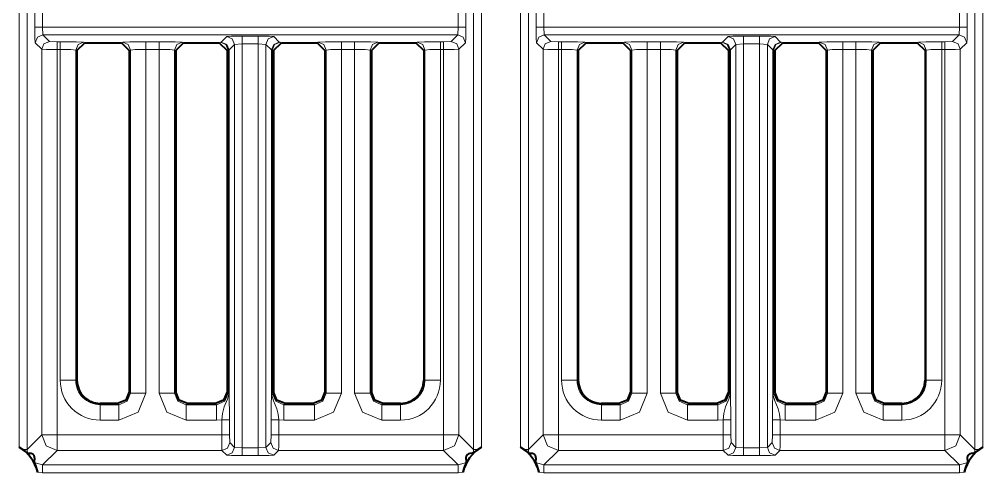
# Model space of a CAD drawing. Header units: millimetres. Extents: x 0 to 2941, y -405 to 1422.
# Drawn here: x 879.3 to 941.4, y 1053.7 to 1082.9 of the extents above; entities that cross this region are included whole.
import ezdxf

# ---------------------------------------------------------------- set-up
doc = ezdxf.new("R2010")
doc.units = ezdxf.units.MM
doc.layers.add('FINE', color=9, linetype='Continuous')
doc.layers.add('OUTLINE', color=7, linetype='Continuous')

msp = doc.modelspace()

# ---------------------------------------------------------------- linework, layer by layer
at = {"layer": 'FINE', "lineweight": 9}
for p, q in [((879.28, 1109.928), (879.28, 1055.348)), ((908.554, 1109.928), (908.554, 1055.203)), ((909.053, 1055.348), (909.053, 1109.928)), ((911.58, 1109.928), (911.58, 1055.348)), ((940.854, 1109.928), (940.854, 1055.203)), ((941.354, 1055.348), (941.354, 1109.928)), ((880.278, 1083.453), (880.278, 1082.427)), ((907.556, 1083.453), (907.556, 1082.427)), ((908.055, 1082.427), (908.055, 1083.453)), ((912.578, 1083.453), (912.578, 1082.427)), ((940.355, 1082.427), (940.355, 1083.453)), ((907.556, 1082.427), (880.778, 1082.427)), ((880.803, 1081.928), (880.778, 1082.427)), ((907.556, 1082.427), (907.53, 1081.928)), ((939.856, 1082.427), (913.078, 1082.427)), ((913.103, 1081.928), (913.078, 1082.427)), ((939.856, 1082.427), (939.83, 1081.928)), ((881.223, 1081.508), (880.803, 1081.928)), ((880.803, 1081.928), (907.53, 1081.928)), ((881.723, 1081.495), (881.223, 1081.508)), ((881.919, 1081.495), (881.723, 1081.495)), ((883.498, 1081.417), (883.416, 1081.458)), ((885.946, 1081.458), (885.864, 1081.417)), ((888.284, 1081.495), (887.444, 1081.495)), ((889.864, 1081.417), (889.781, 1081.458)), ((892.246, 1081.458), (892.164, 1081.417)), ((892.294, 1081.466), (892.246, 1081.458)), ((892.651, 1081.823), (892.294, 1081.466)), ((893.151, 1081.323), (893.651, 1081.349)), ((894.677, 1081.849), (893.651, 1081.849)), ((893.651, 1055.306), (893.651, 1081.349)), ((893.651, 1081.349), (894.677, 1081.349)), ((894.677, 1081.349), (894.677, 1055.306)), ((894.677, 1081.349), (895.176, 1081.323)), ((896.033, 1081.466), (895.676, 1081.823)), ((896.082, 1081.458), (896.033, 1081.466)), ((896.164, 1081.417), (896.082, 1081.458)), ((898.546, 1081.458), (898.463, 1081.417)), ((902.464, 1081.417), (902.381, 1081.458)), ((904.917, 1081.458), (904.835, 1081.417)), ((906.61, 1081.495), (906.415, 1081.495)), ((907.11, 1081.508), (906.61, 1081.495)), ((907.53, 1081.928), (907.11, 1081.508)), ((907.61, 1081.008), (908.03, 1081.428)), ((912.603, 1081.428), (913.023, 1081.008)), ((913.103, 1081.928), (939.83, 1081.928)), ((913.523, 1081.508), (913.103, 1081.928)), ((914.023, 1081.495), (913.523, 1081.508)), ((914.219, 1081.495), (914.023, 1081.495)), ((915.799, 1081.417), (915.717, 1081.458)), ((918.246, 1081.458), (918.164, 1081.417)), ((920.584, 1081.495), (919.743, 1081.495)), ((922.163, 1081.417), (922.082, 1081.458)), ((924.546, 1081.458), (924.464, 1081.417)), ((924.594, 1081.466), (924.546, 1081.458)), ((924.951, 1081.823), (924.594, 1081.466)), ((925.451, 1081.323), (925.951, 1081.349)), ((926.977, 1081.849), (925.951, 1081.849)), ((925.951, 1055.306), (925.951, 1081.349)), ((925.951, 1081.349), (926.977, 1081.349)), ((926.977, 1081.349), (926.977, 1055.306)), ((926.977, 1081.349), (927.476, 1081.323)), ((928.333, 1081.466), (927.976, 1081.823)), ((930.846, 1081.458), (930.764, 1081.417)), ((934.763, 1081.417), (934.681, 1081.458)), ((937.217, 1081.458), (937.135, 1081.417)), ((938.91, 1081.495), (938.715, 1081.495)), ((939.41, 1081.508), (938.91, 1081.495)), ((939.83, 1081.928), (939.41, 1081.508)), ((881.723, 1080.995), (881.919, 1080.995)), ((881.723, 1056.147), (881.723, 1080.995)), ((881.919, 1080.995), (881.919, 1059.672)), ((887.444, 1058.84), (887.444, 1080.995)), ((887.444, 1080.995), (888.284, 1080.995)), ((888.284, 1080.995), (888.284, 1058.84)), ((889.282, 1058.84), (889.282, 1080.958)), ((889.282, 1080.958), (889.364, 1080.917)), ((892.664, 1080.917), (892.745, 1080.958)), ((892.745, 1080.958), (892.777, 1080.966)), ((892.745, 1080.958), (892.745, 1058.84)), ((892.794, 1080.966), (893.151, 1081.323)), ((892.794, 1058.84), (892.794, 1080.966)), ((893.151, 1081.323), (893.151, 1055.331)), ((895.176, 1055.331), (895.176, 1081.323)), ((895.176, 1081.323), (895.533, 1080.966)), ((895.533, 1080.966), (895.533, 1058.84)), ((895.55, 1058.84), (895.55, 1080.966)), ((895.55, 1080.966), (895.582, 1080.958)), ((895.582, 1080.958), (895.664, 1080.917)), ((895.582, 1058.84), (895.582, 1080.958)), ((898.964, 1080.917), (899.045, 1080.958)), ((899.045, 1080.958), (899.045, 1058.84)), ((900.043, 1080.995), (900.884, 1080.995)), ((900.043, 1058.84), (900.043, 1080.995)), ((900.884, 1080.995), (900.884, 1058.84)), ((901.882, 1058.84), (901.882, 1080.958)), ((901.882, 1080.958), (901.964, 1080.917)), ((906.415, 1080.995), (906.61, 1080.995)), ((906.415, 1059.672), (906.415, 1080.995)), ((906.61, 1080.995), (906.61, 1056.147)), ((907.61, 1056.147), (907.61, 1081.008)), ((913.023, 1081.008), (913.023, 1056.147)), ((914.219, 1080.995), (914.219, 1059.672)), ((915.217, 1059.672), (915.217, 1080.958)), ((915.217, 1080.958), (915.299, 1080.917)), ((918.664, 1080.917), (918.745, 1080.958)), ((918.745, 1080.958), (918.745, 1058.84)), ((919.743, 1058.84), (919.743, 1080.995)), ((919.743, 1080.995), (920.584, 1080.995)), ((920.584, 1080.995), (920.584, 1058.84)), ((921.582, 1080.958), (921.664, 1080.917)), ((924.964, 1080.917), (925.045, 1080.958)), ((925.045, 1080.958), (925.077, 1080.966)), ((925.045, 1080.958), (925.045, 1058.84)), ((925.077, 1080.966), (925.077, 1058.84)), ((925.094, 1080.966), (925.451, 1081.323)), ((925.094, 1058.84), (925.094, 1080.966)), ((925.451, 1081.323), (925.451, 1055.331)), ((927.476, 1081.323), (927.833, 1080.966)), ((927.833, 1080.966), (927.833, 1058.84)), ((927.85, 1058.84), (927.85, 1080.966)), ((927.85, 1080.966), (927.882, 1080.958)), ((927.882, 1080.958), (927.964, 1080.917)), ((927.882, 1058.84), (927.882, 1080.958)), ((932.344, 1058.84), (932.344, 1080.995)), ((932.344, 1080.995), (933.184, 1080.995)), ((933.184, 1080.995), (933.184, 1058.84)), ((934.182, 1058.84), (934.182, 1080.958)), ((934.182, 1080.958), (934.264, 1080.917)), ((937.635, 1080.917), (937.716, 1080.958)), ((937.716, 1080.958), (937.716, 1059.672)), ((905.416, 1059.672), (905.335, 1059.672)), ((915.299, 1059.672), (915.217, 1059.672)), ((937.716, 1059.672), (937.635, 1059.672)), ((886.445, 1058.84), (886.364, 1058.921)), ((889.364, 1058.921), (889.282, 1058.84)), ((892.745, 1058.84), (892.664, 1058.921)), ((895.664, 1058.921), (895.582, 1058.84)), ((899.045, 1058.84), (898.964, 1058.921)), ((901.964, 1058.921), (901.882, 1058.84)), ((918.745, 1058.84), (918.664, 1058.921)), ((925.045, 1058.84), (924.964, 1058.921)), ((927.964, 1058.921), (927.882, 1058.84)), ((931.345, 1058.84), (931.264, 1058.921)), ((934.264, 1058.921), (934.182, 1058.84)), ((884.499, 1058.091), (884.499, 1058.172)), ((885.696, 1058.091), (884.499, 1058.091)), ((885.615, 1058.172), (885.696, 1058.091)), ((902.631, 1058.091), (902.712, 1058.172)), ((917.915, 1058.172), (917.996, 1058.091)), ((922.331, 1058.091), (922.413, 1058.172)), ((924.296, 1058.091), (922.331, 1058.091)), ((924.215, 1058.172), (924.296, 1058.091)), ((928.631, 1058.091), (928.713, 1058.172)), ((934.931, 1058.091), (935.013, 1058.172)), ((936.135, 1058.091), (934.931, 1058.091)), ((936.135, 1058.172), (936.135, 1058.091)), ((891.996, 1057.092), (892.323, 1057.123)), ((892.323, 1057.123), (892.323, 1056.147)), ((892.823, 1056.147), (892.823, 1057.123)), ((895.504, 1057.123), (895.504, 1056.147)), ((896.004, 1056.147), (896.004, 1057.123)), ((896.004, 1057.123), (896.331, 1057.092)), ((924.296, 1057.092), (924.623, 1057.123)), ((924.623, 1057.123), (924.623, 1056.147)), ((925.123, 1056.147), (925.123, 1057.123)), ((927.804, 1057.123), (927.804, 1056.147)), ((928.304, 1056.147), (928.304, 1057.123)), ((928.304, 1057.123), (928.631, 1057.092)), ((884.499, 1057.092), (885.696, 1057.092)), ((890.031, 1057.092), (891.996, 1057.092)), ((896.331, 1057.092), (898.296, 1057.092)), ((902.631, 1057.092), (903.835, 1057.092)), ((916.799, 1057.092), (917.996, 1057.092)), ((922.331, 1057.092), (924.296, 1057.092)), ((928.631, 1057.092), (930.596, 1057.092)), ((934.931, 1057.092), (936.135, 1057.092)), ((892.323, 1056.147), (881.723, 1056.147)), ((892.836, 1055.647), (892.823, 1056.147)), ((895.504, 1056.147), (895.492, 1055.647)), ((906.61, 1056.147), (896.004, 1056.147)), ((908.554, 1055.203), (907.61, 1056.147)), ((924.623, 1056.147), (914.023, 1056.147)), ((925.136, 1055.647), (925.123, 1056.147)), ((927.804, 1056.147), (927.792, 1055.647)), ((940.854, 1055.203), (939.91, 1056.147)), ((893.151, 1055.331), (892.836, 1055.647)), ((893.651, 1055.306), (893.151, 1055.331)), ((894.677, 1055.306), (893.651, 1055.306)), ((895.176, 1055.331), (894.677, 1055.306)), ((895.492, 1055.647), (895.176, 1055.331)), ((925.451, 1055.331), (925.136, 1055.647)), ((925.951, 1055.306), (925.451, 1055.331)), ((926.977, 1055.306), (925.951, 1055.306)), ((927.476, 1055.331), (926.977, 1055.306)), ((879.813, 1054.948), (879.779, 1055.203)), ((880.779, 1054.203), (881.723, 1055.147)), ((881.723, 1055.147), (892.336, 1055.147)), ((892.336, 1055.147), (892.651, 1054.832)), ((893.651, 1054.806), (894.677, 1054.806)), ((895.676, 1054.832), (895.991, 1055.147)), ((895.991, 1055.147), (906.61, 1055.147)), ((906.61, 1055.147), (907.554, 1054.203)), ((908.554, 1055.203), (908.521, 1054.948)), ((913.079, 1054.203), (914.023, 1055.147)), ((914.023, 1055.147), (924.636, 1055.147)), ((924.636, 1055.147), (924.951, 1054.832)), ((925.951, 1054.806), (926.977, 1054.806)), ((927.976, 1054.832), (928.291, 1055.147)), ((928.291, 1055.147), (938.91, 1055.147)), ((938.91, 1055.147), (939.854, 1054.203)), ((940.854, 1055.203), (940.821, 1054.948)), ((880.779, 1054.203), (880.24, 1054.361)), ((907.554, 1054.203), (880.779, 1054.203)), ((913.079, 1054.203), (912.54, 1054.361)), ((939.854, 1054.203), (913.079, 1054.203)), ((940.393, 1054.361), (939.854, 1054.203)), ((880.456, 1053.739), (880.779, 1053.703)), ((880.779, 1053.703), (907.554, 1053.703)), ((907.554, 1053.703), (907.877, 1053.739)), ((912.756, 1053.739), (913.079, 1053.703)), ((913.079, 1053.703), (939.854, 1053.703)), ((939.854, 1053.703), (940.177, 1053.739))]:
    msp.add_line(p, q, dxfattribs=at)
for points in [[(880.723, 1056.147), (879.779, 1055.203), (879.779, 1109.928)], [(913.023, 1056.147), (912.08, 1055.203), (912.08, 1109.928)], [(880.778, 1082.427), (880.778, 1083.453), (907.556, 1083.453)], [(913.078, 1082.427), (913.078, 1083.453), (939.856, 1083.453), (939.856, 1082.427)], [(880.778, 1082.427), (880.429, 1082.427), (880.278, 1082.427)], [(880.278, 1082.427), (880.285, 1081.73), (880.303, 1081.428)], [(908.055, 1082.427), (907.904, 1082.427), (907.556, 1082.427)], [(908.03, 1081.428), (908.048, 1081.73), (908.055, 1082.427)], [(912.578, 1082.427), (912.729, 1082.427), (913.078, 1082.427)], [(912.578, 1082.427), (912.585, 1081.73), (912.603, 1081.428)], [(939.856, 1082.427), (940.204, 1082.427), (940.355, 1082.427)], [(940.33, 1081.428), (940.348, 1081.73), (940.355, 1082.427)], [(880.803, 1081.928), (880.45, 1081.781), (880.303, 1081.428)], [(880.303, 1081.428), (880.723, 1081.008), (880.723, 1056.147)], [(881.223, 1081.508), (880.87, 1081.361), (880.723, 1081.008)], [(881.723, 1081.495), (881.723, 1081.344), (881.723, 1080.995)], [(881.919, 1081.495), (881.919, 1081.344), (881.919, 1080.995)], [(883.416, 1081.458), (882.951, 1081.484), (881.919, 1081.495)], [(883.416, 1081.458), (883.064, 1081.311), (882.917, 1080.958)], [(887.444, 1081.495), (886.411, 1081.484), (885.946, 1081.458)], [(886.445, 1080.958), (886.298, 1081.311), (885.946, 1081.458)], [(887.444, 1080.995), (887.444, 1081.344), (887.444, 1081.495)], [(888.284, 1080.995), (888.284, 1081.344), (888.284, 1081.495)], [(889.781, 1081.458), (889.316, 1081.484), (888.284, 1081.495)], [(889.282, 1080.958), (889.429, 1081.311), (889.781, 1081.458)], [(892.745, 1080.958), (892.598, 1081.311), (892.246, 1081.458)], [(892.777, 1080.966), (892.634, 1081.318), (892.294, 1081.466)], [(892.794, 1080.966), (892.647, 1081.319), (892.294, 1081.466)], [(893.651, 1081.849), (892.953, 1081.841), (892.651, 1081.823)], [(893.151, 1081.323), (893.004, 1081.676), (892.651, 1081.823)], [(893.651, 1081.349), (893.651, 1081.697), (893.651, 1081.849)], [(894.677, 1081.349), (894.677, 1081.697), (894.677, 1081.849)], [(895.676, 1081.823), (895.374, 1081.841), (894.677, 1081.849)], [(895.176, 1081.323), (895.323, 1081.676), (895.676, 1081.823)], [(895.533, 1080.966), (895.68, 1081.319), (896.033, 1081.466)], [(895.55, 1080.966), (895.693, 1081.318), (896.033, 1081.466)], [(895.582, 1080.958), (895.729, 1081.311), (896.082, 1081.458)], [(900.884, 1081.495), (900.043, 1081.495), (899.011, 1081.484), (898.546, 1081.458)], [(899.045, 1080.958), (898.898, 1081.311), (898.546, 1081.458)], [(900.043, 1080.995), (900.043, 1081.344), (900.043, 1081.495)], [(900.884, 1080.995), (900.884, 1081.344), (900.884, 1081.495)], [(902.381, 1081.458), (901.916, 1081.484), (900.884, 1081.495)], [(902.381, 1081.458), (902.029, 1081.311), (901.882, 1080.958)], [(906.415, 1081.495), (905.382, 1081.484), (904.917, 1081.458)], [(905.416, 1080.958), (905.27, 1081.311), (904.917, 1081.458)], [(906.415, 1080.995), (906.415, 1081.344), (906.415, 1081.495)], [(906.61, 1080.995), (906.61, 1081.344), (906.61, 1081.495)], [(907.61, 1081.008), (907.463, 1081.361), (907.11, 1081.508)], [(908.03, 1081.428), (907.883, 1081.781), (907.53, 1081.928)], [(912.603, 1081.428), (912.75, 1081.781), (913.103, 1081.928)], [(913.023, 1081.008), (913.17, 1081.361), (913.523, 1081.508)], [(914.023, 1080.995), (914.023, 1081.344), (914.023, 1081.495)], [(914.219, 1081.495), (914.219, 1081.344), (914.219, 1080.995)], [(915.717, 1081.458), (915.251, 1081.484), (914.219, 1081.495)], [(915.717, 1081.458), (915.364, 1081.311), (915.217, 1080.958)], [(919.743, 1081.495), (918.711, 1081.484), (918.246, 1081.458)], [(918.745, 1080.958), (918.598, 1081.311), (918.246, 1081.458)], [(919.743, 1080.995), (919.743, 1081.344), (919.743, 1081.495)], [(920.584, 1081.495), (920.584, 1081.344), (920.584, 1080.995)], [(922.082, 1081.458), (921.616, 1081.484), (920.584, 1081.495)], [(922.082, 1081.458), (921.729, 1081.311), (921.582, 1080.958)], [(925.045, 1080.958), (924.898, 1081.311), (924.546, 1081.458)], [(925.077, 1080.966), (924.934, 1081.318), (924.594, 1081.466)], [(925.094, 1080.966), (924.947, 1081.319), (924.594, 1081.466)], [(925.951, 1081.849), (925.253, 1081.841), (924.951, 1081.823)], [(925.451, 1081.323), (925.304, 1081.676), (924.951, 1081.823)], [(925.951, 1081.349), (925.951, 1081.697), (925.951, 1081.849)], [(926.977, 1081.349), (926.977, 1081.697), (926.977, 1081.849)], [(927.976, 1081.823), (927.674, 1081.841), (926.977, 1081.849)], [(927.476, 1081.323), (927.623, 1081.676), (927.976, 1081.823)], [(927.833, 1080.966), (927.98, 1081.319), (928.333, 1081.466)], [(927.85, 1080.966), (927.993, 1081.318), (928.333, 1081.466)], [(927.882, 1080.958), (928.029, 1081.311), (928.382, 1081.458)], [(928.464, 1081.417), (928.382, 1081.458), (928.333, 1081.466)], [(933.184, 1081.495), (932.344, 1081.495), (931.311, 1081.484), (930.846, 1081.458)], [(931.345, 1080.958), (931.198, 1081.311), (930.846, 1081.458)], [(932.344, 1081.495), (932.344, 1081.344), (932.344, 1080.995)], [(933.184, 1081.495), (933.184, 1081.344), (933.184, 1080.995)], [(934.681, 1081.458), (934.216, 1081.484), (933.184, 1081.495)], [(934.681, 1081.458), (934.329, 1081.311), (934.182, 1080.958)], [(938.715, 1081.495), (937.682, 1081.484), (937.217, 1081.458)], [(937.217, 1081.458), (937.569, 1081.311), (937.716, 1080.958)], [(938.715, 1081.495), (938.715, 1081.344), (938.715, 1080.995)], [(938.91, 1081.495), (938.91, 1081.344), (938.91, 1080.995)], [(939.41, 1081.508), (939.763, 1081.361), (939.91, 1081.008)], [(939.83, 1081.928), (940.183, 1081.781), (940.33, 1081.428)], [(939.91, 1056.147), (939.91, 1081.008), (940.33, 1081.428)], [(880.723, 1081.008), (881.025, 1080.999), (881.723, 1080.995)], [(881.919, 1080.995), (882.607, 1080.984), (882.917, 1080.958)], [(882.999, 1059.672), (882.917, 1059.672), (882.917, 1080.958), (882.999, 1080.917)], [(886.364, 1080.917), (886.445, 1080.958), (886.445, 1058.84)], [(886.445, 1080.958), (886.755, 1080.984), (887.444, 1080.995)], [(888.284, 1080.995), (888.972, 1080.984), (889.282, 1080.958)], [(892.777, 1080.966), (892.777, 1058.84), (892.775, 1058.77), (892.766, 1058.683), (892.706, 1058.444), (892.484, 1057.944), (892.373, 1057.53), (892.323, 1057.123)], [(892.777, 1080.966), (892.789, 1080.966), (892.794, 1080.966)], [(895.533, 1080.966), (895.538, 1080.966), (895.55, 1080.966)], [(899.045, 1080.958), (899.355, 1080.984), (900.043, 1080.995)], [(900.884, 1080.995), (901.572, 1080.984), (901.882, 1080.958)], [(905.335, 1080.917), (905.416, 1080.958), (905.416, 1059.672)], [(905.416, 1080.958), (905.726, 1080.984), (906.415, 1080.995)], [(906.61, 1080.995), (907.308, 1080.999), (907.61, 1081.008)], [(913.023, 1081.008), (913.325, 1080.999), (914.023, 1080.995)], [(914.023, 1056.147), (914.023, 1080.995), (914.219, 1080.995)], [(914.219, 1080.995), (914.907, 1080.984), (915.217, 1080.958)], [(918.745, 1080.958), (919.055, 1080.984), (919.743, 1080.995)], [(920.584, 1080.995), (921.272, 1080.984), (921.582, 1080.958)], [(921.664, 1058.921), (921.582, 1058.84), (921.582, 1080.958)], [(925.077, 1080.966), (925.089, 1080.966), (925.094, 1080.966)], [(927.792, 1055.647), (927.476, 1055.331), (927.476, 1081.323)], [(927.833, 1080.966), (927.838, 1080.966), (927.85, 1080.966)], [(938.91, 1080.995), (938.91, 1056.147), (928.304, 1056.147)], [(931.264, 1080.917), (931.345, 1080.958), (931.345, 1058.84)], [(931.345, 1080.958), (931.655, 1080.984), (932.344, 1080.995)], [(933.184, 1080.995), (933.872, 1080.984), (934.182, 1080.958)], [(937.716, 1080.958), (938.026, 1080.984), (938.715, 1080.995)], [(938.715, 1059.672), (938.715, 1080.995), (938.91, 1080.995)], [(938.91, 1080.995), (939.608, 1080.999), (939.91, 1081.008)], [(881.919, 1059.672), (882.607, 1059.672), (882.917, 1059.672)], [(905.416, 1059.672), (905.726, 1059.672), (906.415, 1059.672)], [(915.217, 1059.672), (914.907, 1059.672), (914.219, 1059.672)], [(938.715, 1059.672), (938.026, 1059.672), (937.716, 1059.672)], [(886.445, 1058.84), (886.227, 1058.309), (885.696, 1058.091)], [(885.696, 1057.092), (886.932, 1057.604), (887.444, 1058.84)], [(886.445, 1058.84), (886.755, 1058.84), (887.444, 1058.84)], [(889.282, 1058.84), (888.972, 1058.84), (888.284, 1058.84)], [(888.284, 1058.84), (888.795, 1057.604), (890.031, 1057.092)], [(890.031, 1058.091), (889.5, 1058.309), (889.282, 1058.84)], [(892.745, 1058.84), (892.527, 1058.309), (891.996, 1058.091)], [(892.777, 1058.84), (892.756, 1058.84), (892.745, 1058.84)], [(892.777, 1058.84), (892.789, 1058.84), (892.794, 1058.84)], [(892.823, 1057.123), (892.82, 1057.715), (892.81, 1058.263), (892.797, 1058.671), (892.794, 1058.779), (892.794, 1058.813), (892.794, 1058.84)], [(895.533, 1058.84), (895.533, 1058.827), (895.533, 1058.8), (895.532, 1058.741), (895.53, 1058.692), (895.528, 1058.618), (895.514, 1058.124), (895.507, 1057.653), (895.504, 1057.123)], [(895.55, 1058.84), (895.538, 1058.84), (895.533, 1058.84)], [(896.004, 1057.123), (895.961, 1057.487), (895.883, 1057.83), (895.658, 1058.348), (895.607, 1058.485), (895.578, 1058.591), (895.555, 1058.737), (895.551, 1058.807), (895.55, 1058.84)], [(895.582, 1058.84), (895.571, 1058.84), (895.55, 1058.84)], [(896.331, 1058.091), (895.8, 1058.309), (895.582, 1058.84)], [(899.045, 1058.84), (898.827, 1058.309), (898.296, 1058.091)], [(898.296, 1057.092), (899.532, 1057.604), (900.043, 1058.84)], [(900.043, 1058.84), (899.355, 1058.84), (899.045, 1058.84)], [(901.882, 1058.84), (901.572, 1058.84), (900.884, 1058.84)], [(900.884, 1058.84), (901.395, 1057.604), (902.631, 1057.092)], [(902.631, 1058.091), (902.1, 1058.309), (901.882, 1058.84)], [(918.745, 1058.84), (918.527, 1058.309), (917.996, 1058.091)], [(917.996, 1057.092), (919.232, 1057.604), (919.743, 1058.84)], [(919.743, 1058.84), (919.055, 1058.84), (918.745, 1058.84)], [(921.582, 1058.84), (921.272, 1058.84), (920.584, 1058.84)], [(920.584, 1058.84), (921.095, 1057.604), (922.331, 1057.092)], [(922.331, 1058.091), (921.8, 1058.309), (921.582, 1058.84)], [(925.077, 1058.84), (925.056, 1058.84), (925.045, 1058.84), (924.827, 1058.309), (924.296, 1058.091)], [(925.077, 1058.84), (925.075, 1058.77), (925.066, 1058.683), (925.006, 1058.444), (924.784, 1057.944), (924.673, 1057.53), (924.623, 1057.123)], [(925.077, 1058.84), (925.089, 1058.84), (925.094, 1058.84)], [(925.123, 1057.123), (925.12, 1057.715), (925.11, 1058.263), (925.097, 1058.671), (925.094, 1058.779), (925.094, 1058.813), (925.094, 1058.84)], [(927.833, 1058.84), (927.833, 1058.827), (927.833, 1058.8), (927.832, 1058.741), (927.83, 1058.692), (927.828, 1058.618), (927.813, 1058.124), (927.807, 1057.653), (927.804, 1057.123)], [(927.85, 1058.84), (927.838, 1058.84), (927.833, 1058.84)], [(928.304, 1057.123), (928.261, 1057.487), (928.183, 1057.83), (927.958, 1058.348), (927.907, 1058.485), (927.878, 1058.591), (927.855, 1058.737), (927.851, 1058.807), (927.85, 1058.84)], [(927.882, 1058.84), (927.871, 1058.84), (927.85, 1058.84)], [(928.631, 1058.091), (928.1, 1058.309), (927.882, 1058.84)], [(931.345, 1058.84), (931.127, 1058.309), (930.596, 1058.091)], [(930.596, 1057.092), (931.832, 1057.604), (932.344, 1058.84)], [(932.344, 1058.84), (931.655, 1058.84), (931.345, 1058.84)], [(934.182, 1058.84), (933.872, 1058.84), (933.184, 1058.84)], [(933.184, 1058.84), (933.695, 1057.604), (934.931, 1057.092)], [(934.931, 1058.091), (934.4, 1058.309), (934.182, 1058.84)], [(884.499, 1057.092), (884.499, 1057.781), (884.499, 1058.091)], [(885.696, 1058.091), (885.696, 1057.781), (885.696, 1057.092)], [(891.915, 1058.172), (891.996, 1058.091), (890.031, 1058.091), (890.113, 1058.172)], [(890.031, 1057.092), (890.031, 1057.781), (890.031, 1058.091)], [(891.996, 1057.092), (891.996, 1057.781), (891.996, 1058.091)], [(898.215, 1058.172), (898.296, 1058.091), (896.331, 1058.091), (896.412, 1058.172)], [(896.331, 1057.092), (896.331, 1057.781), (896.331, 1058.091)], [(898.296, 1057.092), (898.296, 1057.781), (898.296, 1058.091)], [(903.835, 1058.172), (903.835, 1058.091), (902.631, 1058.091)], [(902.631, 1058.091), (902.631, 1057.781), (902.631, 1057.092)], [(903.835, 1058.091), (903.835, 1057.781), (903.835, 1057.092)], [(917.996, 1058.091), (916.799, 1058.091), (916.799, 1058.172)], [(916.799, 1058.091), (916.799, 1057.781), (916.799, 1057.092)], [(917.996, 1057.092), (917.996, 1057.781), (917.996, 1058.091)], [(922.331, 1057.092), (922.331, 1057.781), (922.331, 1058.091)], [(924.296, 1057.092), (924.296, 1057.781), (924.296, 1058.091)], [(930.515, 1058.172), (930.596, 1058.091), (928.631, 1058.091)], [(928.631, 1057.092), (928.631, 1057.781), (928.631, 1058.091)], [(930.596, 1057.092), (930.596, 1057.781), (930.596, 1058.091)], [(934.931, 1058.091), (934.931, 1057.781), (934.931, 1057.092)], [(936.135, 1058.091), (936.135, 1057.781), (936.135, 1057.092)], [(892.323, 1057.123), (892.672, 1057.123), (892.823, 1057.123)], [(896.004, 1057.123), (895.655, 1057.123), (895.504, 1057.123)], [(924.623, 1057.123), (924.972, 1057.123), (925.123, 1057.123)], [(928.304, 1057.123), (927.955, 1057.123), (927.804, 1057.123)], [(881.723, 1056.147), (881.025, 1056.147), (880.723, 1056.147)], [(880.723, 1056.147), (881.016, 1055.44), (881.723, 1055.147)], [(881.723, 1056.147), (881.723, 1055.449), (881.723, 1055.147)], [(892.323, 1056.147), (892.672, 1056.147), (892.823, 1056.147)], [(892.323, 1056.147), (892.327, 1055.449), (892.336, 1055.147)], [(896.004, 1056.147), (895.655, 1056.147), (895.504, 1056.147)], [(895.991, 1055.147), (896, 1055.449), (896.004, 1056.147)], [(906.61, 1056.147), (906.61, 1055.449), (906.61, 1055.147)], [(907.61, 1056.147), (907.308, 1056.147), (906.61, 1056.147)], [(906.61, 1055.147), (907.317, 1055.44), (907.61, 1056.147)], [(914.023, 1056.147), (913.325, 1056.147), (913.023, 1056.147)], [(913.023, 1056.147), (913.316, 1055.44), (914.023, 1055.147)], [(914.023, 1056.147), (914.023, 1055.449), (914.023, 1055.147)], [(924.623, 1056.147), (924.972, 1056.147), (925.123, 1056.147)], [(924.623, 1056.147), (924.627, 1055.449), (924.636, 1055.147)], [(928.304, 1056.147), (927.955, 1056.147), (927.804, 1056.147)], [(928.291, 1055.147), (928.3, 1055.449), (928.304, 1056.147)], [(939.91, 1056.147), (939.608, 1056.147), (938.91, 1056.147), (938.91, 1055.449), (938.91, 1055.147)], [(938.91, 1055.147), (939.617, 1055.44), (939.91, 1056.147)], [(892.336, 1055.147), (892.689, 1055.294), (892.836, 1055.647)], [(892.651, 1054.832), (893.004, 1054.978), (893.151, 1055.331)], [(893.651, 1054.806), (893.651, 1054.957), (893.651, 1055.306)], [(894.677, 1054.806), (894.677, 1054.957), (894.677, 1055.306)], [(895.676, 1054.832), (895.323, 1054.978), (895.176, 1055.331)], [(895.991, 1055.147), (895.638, 1055.294), (895.492, 1055.647)], [(924.636, 1055.147), (924.989, 1055.294), (925.136, 1055.647)], [(924.951, 1054.832), (925.304, 1054.978), (925.451, 1055.331)], [(925.951, 1054.806), (925.951, 1054.957), (925.951, 1055.306)], [(926.977, 1054.806), (926.977, 1054.957), (926.977, 1055.306)], [(927.976, 1054.832), (927.623, 1054.978), (927.476, 1055.331)], [(928.291, 1055.147), (927.938, 1055.294), (927.792, 1055.647)], [(879.502, 1055.203), (879.701, 1055.203), (879.779, 1055.203)], [(892.651, 1054.832), (892.953, 1054.813), (893.651, 1054.806)], [(894.677, 1054.806), (895.374, 1054.813), (895.676, 1054.832)], [(908.554, 1055.203), (908.632, 1055.203), (908.831, 1055.203)], [(912.113, 1054.948), (912.08, 1055.203), (912.001, 1055.203), (911.802, 1055.203)], [(924.951, 1054.832), (925.253, 1054.813), (925.951, 1054.806)], [(926.977, 1054.806), (927.674, 1054.813), (927.976, 1054.832)], [(941.131, 1055.203), (940.932, 1055.203), (940.854, 1055.203)], [(880.779, 1054.203), (880.779, 1054.052), (880.779, 1053.703)], [(908.093, 1054.361), (907.554, 1054.203), (907.554, 1054.052), (907.554, 1053.703)], [(913.079, 1054.203), (913.079, 1054.052), (913.079, 1053.703)], [(939.854, 1054.203), (939.854, 1054.052), (939.854, 1053.703)]]:
    msp.add_lwpolyline(points, dxfattribs=at)
for points in [[(881.919, 1059.672, 0.414223), (884.499, 1057.093)], [(882.917, 1059.672, 0.414214), (884.499, 1058.091)], [(903.835, 1058.091, 0.414198), (905.416, 1059.672)], [(903.835, 1057.093, 0.414204), (906.415, 1059.672)], [(914.219, 1059.672, 0.414223), (916.799, 1057.093)], [(915.217, 1059.672, 0.414214), (916.799, 1058.091)], [(936.135, 1058.091, 0.414198), (937.716, 1059.672)], [(936.135, 1057.093, 0.414194), (938.715, 1059.672)]]:
    msp.add_lwpolyline(points, format="xyb", dxfattribs=at)
at = {"layer": 'OUTLINE', "lineweight": 40}
for p, q in [((882.999, 1080.917), (883.498, 1081.417)), ((883.498, 1081.417), (885.864, 1081.417)), ((885.864, 1081.417), (886.364, 1080.917)), ((889.364, 1080.917), (889.864, 1081.417)), ((889.864, 1081.417), (892.164, 1081.417)), ((892.164, 1081.417), (892.664, 1080.917)), ((895.664, 1080.917), (896.164, 1081.417)), ((901.964, 1080.917), (902.464, 1081.417)), ((915.299, 1080.917), (915.799, 1081.417)), ((915.799, 1081.417), (918.164, 1081.417)), ((918.164, 1081.417), (918.664, 1080.917)), ((921.664, 1080.917), (922.163, 1081.417)), ((922.163, 1081.417), (924.464, 1081.417)), ((924.464, 1081.417), (924.964, 1080.917)), ((927.964, 1080.917), (928.464, 1081.417)), ((928.464, 1081.417), (930.764, 1081.417)), ((930.764, 1081.417), (931.264, 1080.917)), ((934.264, 1080.917), (934.763, 1081.417)), ((882.999, 1080.917), (882.999, 1059.672)), ((886.364, 1080.917), (886.364, 1058.921)), ((889.364, 1080.917), (889.364, 1058.921)), ((892.664, 1080.917), (892.664, 1058.921)), ((895.664, 1080.917), (895.664, 1058.921)), ((901.964, 1080.917), (901.964, 1058.921)), ((905.335, 1080.917), (905.335, 1059.672)), ((915.299, 1080.917), (915.299, 1059.672)), ((918.664, 1080.917), (918.664, 1058.921)), ((921.664, 1080.917), (921.664, 1058.921)), ((924.964, 1080.917), (924.964, 1058.921)), ((927.964, 1080.917), (927.964, 1058.921)), ((931.264, 1080.917), (931.264, 1058.921)), ((934.264, 1080.917), (934.264, 1058.921)), ((937.635, 1080.917), (937.635, 1059.672)), ((885.615, 1058.172), (884.499, 1058.172)), ((891.915, 1058.172), (890.113, 1058.172)), ((898.215, 1058.172), (896.412, 1058.172)), ((917.915, 1058.172), (916.799, 1058.172)), ((924.215, 1058.172), (922.413, 1058.172)), ((930.515, 1058.172), (928.713, 1058.172)), ((879.28, 1055.348), (879.502, 1055.203)), ((908.831, 1055.203), (909.053, 1055.348)), ((911.58, 1055.348), (911.802, 1055.203))]:
    msp.add_line(p, q, dxfattribs=at)
for points in [[(896.164, 1081.417), (898.463, 1081.417), (898.964, 1080.917)], [(902.464, 1081.417), (904.835, 1081.417), (905.335, 1080.917)], [(934.763, 1081.417), (937.135, 1081.417), (937.635, 1080.917)], [(898.964, 1080.917), (898.964, 1058.921), (898.744, 1058.392), (898.215, 1058.172)], [(886.364, 1058.921), (886.144, 1058.392), (885.615, 1058.172)], [(890.113, 1058.172), (889.583, 1058.392), (889.364, 1058.921)], [(892.664, 1058.921), (892.444, 1058.392), (891.915, 1058.172)], [(896.412, 1058.172), (895.883, 1058.392), (895.664, 1058.921)], [(903.835, 1058.172), (902.712, 1058.172), (902.183, 1058.392), (901.964, 1058.921)], [(918.664, 1058.921), (918.444, 1058.392), (917.915, 1058.172)], [(922.413, 1058.172), (921.883, 1058.392), (921.664, 1058.921)], [(924.964, 1058.921), (924.744, 1058.392), (924.215, 1058.172)], [(928.713, 1058.172), (928.183, 1058.392), (927.964, 1058.921)], [(931.264, 1058.921), (931.044, 1058.392), (930.515, 1058.172)], [(936.135, 1058.172), (935.013, 1058.172), (934.483, 1058.392), (934.264, 1058.921)], [(940.821, 1054.948), (940.836, 1054.96), (940.887, 1055.006), (941.021, 1055.12), (941.131, 1055.203), (941.354, 1055.348)], [(879.502, 1055.203), (879.674, 1055.069), (879.764, 1054.99), (879.801, 1054.956), (879.813, 1054.948)], [(880.24, 1054.361), (880.259, 1054.435), (880.281, 1054.605), (880.271, 1054.716), (880.236, 1054.811), (880.227, 1054.826), (880.222, 1054.833), (880.22, 1054.836), (880.218, 1054.838), (880.217, 1054.84), (880.215, 1054.842), (880.213, 1054.845), (880.21, 1054.849), (880.202, 1054.858), (880.185, 1054.876), (880.145, 1054.906), (880.048, 1054.945), (879.813, 1054.948)], [(908.521, 1054.948), (908.455, 1054.955), (908.309, 1054.95), (908.215, 1054.921), (908.139, 1054.866), (908.126, 1054.853), (908.121, 1054.846), (908.119, 1054.843), (908.117, 1054.841), (908.115, 1054.838), (908.113, 1054.836), (908.111, 1054.832), (908.106, 1054.825), (908.094, 1054.805), (908.075, 1054.762), (908.055, 1054.664), (908.08, 1054.409), (908.093, 1054.361)], [(908.521, 1054.948), (908.536, 1054.96), (908.587, 1055.006), (908.722, 1055.12), (908.831, 1055.203)], [(911.802, 1055.203), (911.974, 1055.069), (912.064, 1054.99), (912.101, 1054.956), (912.113, 1054.948)], [(912.54, 1054.361), (912.559, 1054.435), (912.581, 1054.605), (912.571, 1054.716), (912.536, 1054.811), (912.527, 1054.826), (912.522, 1054.833), (912.52, 1054.836), (912.518, 1054.838), (912.517, 1054.84), (912.515, 1054.842), (912.513, 1054.845), (912.51, 1054.849), (912.502, 1054.858), (912.485, 1054.876), (912.445, 1054.906), (912.348, 1054.945), (912.113, 1054.948)], [(940.821, 1054.948), (940.755, 1054.955), (940.609, 1054.95), (940.515, 1054.921), (940.438, 1054.866), (940.426, 1054.853), (940.421, 1054.846), (940.419, 1054.843), (940.417, 1054.841), (940.415, 1054.838), (940.413, 1054.836), (940.411, 1054.832), (940.406, 1054.825), (940.394, 1054.805), (940.375, 1054.762), (940.355, 1054.664), (940.38, 1054.409), (940.393, 1054.361)], [(880.24, 1054.361), (880.247, 1054.342), (880.276, 1054.277), (880.344, 1054.111), (880.416, 1053.892), (880.456, 1053.739)], [(907.877, 1053.739), (907.943, 1053.98), (908.009, 1054.164), (908.065, 1054.295), (908.087, 1054.344), (908.093, 1054.361)], [(912.54, 1054.361), (912.547, 1054.342), (912.576, 1054.277), (912.644, 1054.111), (912.717, 1053.892), (912.756, 1053.739)], [(940.177, 1053.739), (940.243, 1053.98), (940.309, 1054.164), (940.365, 1054.295), (940.387, 1054.344), (940.393, 1054.361)]]:
    msp.add_lwpolyline(points, dxfattribs=at)
for points in [[(882.999, 1059.672, 0.41423), (884.499, 1058.172)], [(903.835, 1058.172, 0.414214), (905.335, 1059.672)], [(915.299, 1059.672, 0.414197), (916.799, 1058.172)], [(936.135, 1058.172, 0.414214), (937.635, 1059.672)], [(880.456, 1053.739, 0.208008), (879.28, 1055.348)], [(909.053, 1055.348, 0.207848), (907.877, 1053.739)], [(912.756, 1053.739, 0.207854), (911.58, 1055.348)], [(941.353, 1055.348, 0.207848), (940.177, 1053.739)]]:
    msp.add_lwpolyline(points, format="xyb", dxfattribs=at)

doc.saveas('drawing.dxf')
